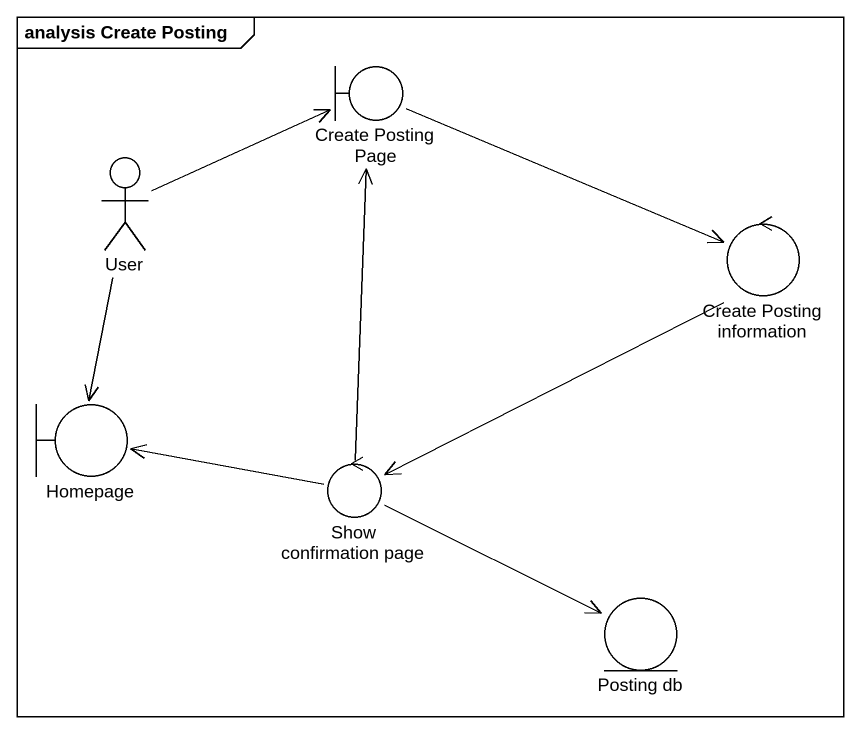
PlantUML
@startuml
mainframe analysis Create Posting
boundary "Create Posting Page" as Create_Posting_Page
actor User
control "Create Posting information" as Create_Posting_information
boundary Homepage
control "Show confirmation page" as Show_confirmation_page
entity "Posting db" as Posting_db
Create_Posting_Page -right-> Create_Posting_information
User -right-> Create_Posting_Page
User --> Homepage
Create_Posting_information -left-> Show_confirmation_page
Show_confirmation_page -up-> Create_Posting_Page
Show_confirmation_page -left-> Homepage
Show_confirmation_page -right-> Posting_db
@enduml
